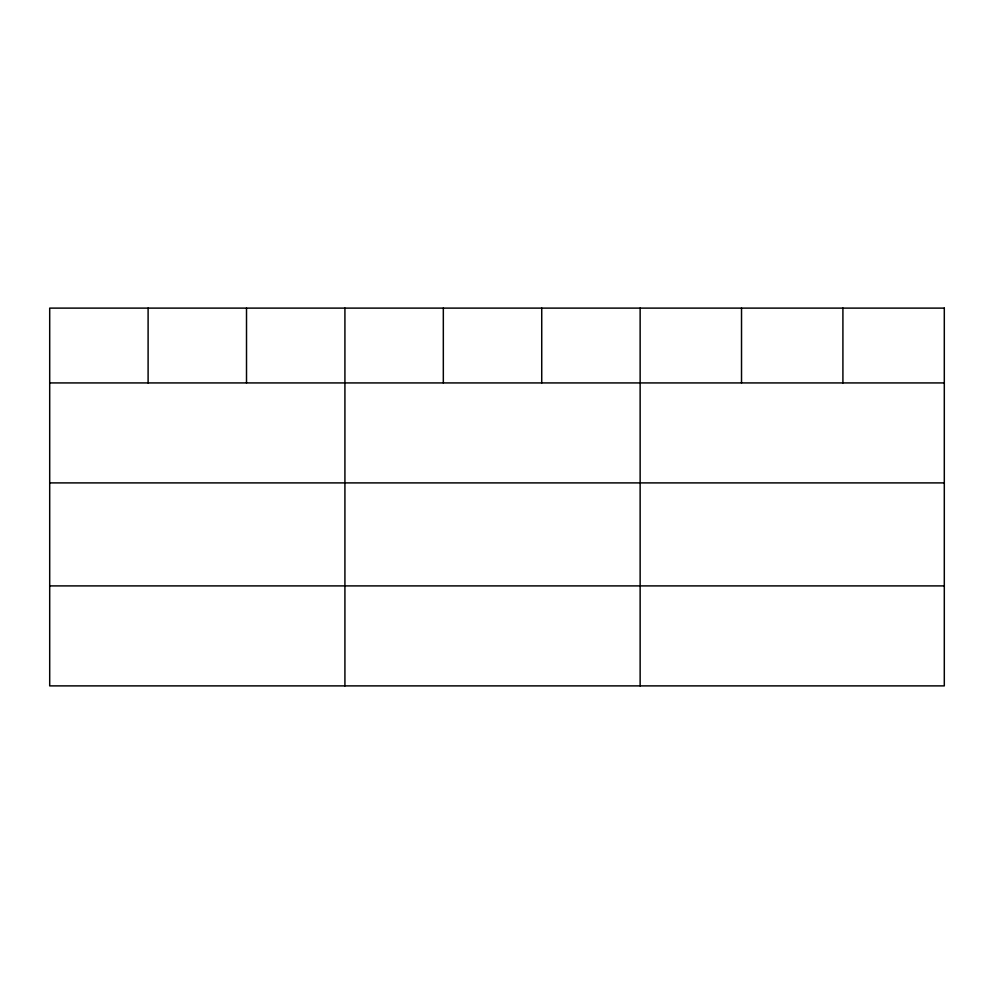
<?xml version="1.0" encoding="UTF-8"?>
<svg xmlns="http://www.w3.org/2000/svg" width="994" height="994" viewBox="0 0 994 994"><rect width="100%" height="100%" fill="white"/><g stroke="black" fill="none" stroke-linecap="round" stroke-linejoin="round"><path stroke-width="1.49" d="M49.7 382.926L944.3 382.926M49.7 482.898L944.3 482.898M49.7 585.901L944.3 585.901M842.912 308.115L842.912 382.926M741.524 308.115L741.524 382.926M640.136 308.115L640.136 685.885M541.73 308.115L541.73 382.926M443.324 308.115L443.324 382.926M344.918 308.115L344.918 685.885M246.512 308.115L246.512 382.926M148.106 308.115L148.106 382.926M944.3 308.115L49.7 308.115L49.7 685.885L944.3 685.885L944.3 308.115"/></g></svg>
